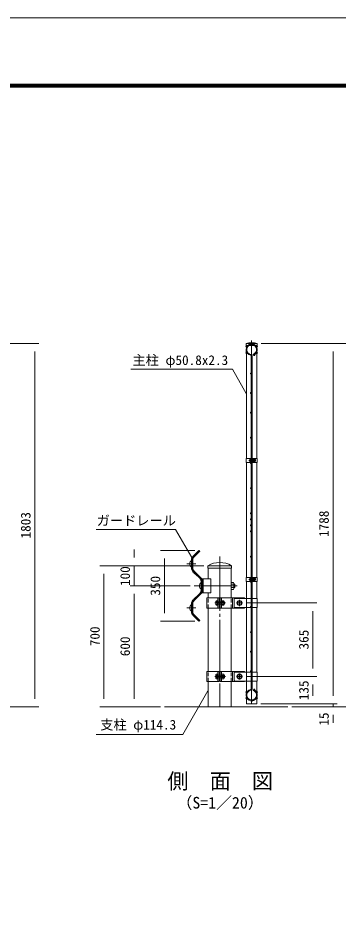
# Model space of a CAD drawing. Units: millimetres, scale not verified. Extents: x -6301 to 6299, y -4455 to 4455.
# Drawn here: x -1137 to 453, y 36 to 4455 of the extents above; entities that cross this region are included whole.
import ezdxf
from ezdxf.enums import TextEntityAlignment as Align

# ---------------------------------------------------------------- set-up
doc = ezdxf.new("R2010")
doc.units = ezdxf.units.MM
doc.header["$LTSCALE"] = 15
doc.linetypes.add('DASHED1', pattern=[1.8, 1.2, -0.6])
doc.linetypes.add('LONG_CHAIN', pattern=[21, 18, -1, 1, -1])
for name, color, linetype, lineweight in [('0-0_D-STR-TXT', 7, 'Continuous', 9), ('0-1_D-TTL', 7, 'Continuous', 9), ('0-2_D-TTL-TXT', 7, 'Continuous', 9), ('0-3_D-STR2', 7, 'Continuous', 9), ('0-4_D-STR-DIM', 7, 'Continuous', 9), ('0-5_0', 7, 'Continuous', 9), ('0-6_D-STR1', 1, 'Continuous', 9), ('0-7_D-BMK', 2, 'LONG_CHAIN', 9), ('0-8_D-STR3', 3, 'Continuous', 9), ('0-9_GR', 7, 'Continuous', 9), ('0-E_2', 7, 'Continuous', 9)]:
    doc.layers.add(name, color=color, linetype=linetype, lineweight=lineweight)
doc.styles.add('ＭＳ ゴシック', font='')
doc.styles.get('ＭＳ ゴシック').set_extended_font_data('MS Gothic')

msp = doc.modelspace()

# ---------------------------------------------------------------- linework, layer by layer
at = {"layer": '0-0_D-STR-TXT'}
for points in [[(-576.88, 2710.88), (-71.96, 2710.88), (-2.92, 2591.31)], [(-747.46, 1914.96), (-354.25, 1914.96), (-274.11, 1776.15)], [(-747.85, 898.78), (-318.39, 898.78), (-193.22, 1115.57)]]:
    msp.add_lwpolyline(points, dxfattribs=at)
at = {"layer": '0-1_D-TTL', "color": 2}
msp.add_lwpolyline([(-6300.73, 4455), (6299.27, 4455), (6299.27, -4455), (-6300.73, -4455)], close=True, dxfattribs=at)
at = {"layer": '0-1_D-TTL'}
for points in [[(-5895.73, 4125), (5894.27, 4125), (5894.27, -4125), (-5895.73, -4125)], [(-5891.98, 4121.25), (5890.52, 4121.25), (5890.52, -4121.25), (-5891.98, -4121.25)], [(-5888.23, 4117.5), (5886.77, 4117.5), (5886.77, -4117.5), (-5888.23, -4117.5)], [(-5884.48, 4113.75), (5883.02, 4113.75), (5883.02, -4113.75), (-5884.48, -4113.75)], [(-5880.73, 4110), (5879.27, 4110), (5879.27, -4110), (-5880.73, -4110)]]:
    msp.add_lwpolyline(points, close=True, dxfattribs=at)
at = {"layer": '0-3_D-STR2'}
for p, q in [((30.45, 2784.7), (31.48, 2781.25)), ((21.68, 1125.21), (21.68, 2776.94)), ((25.28, 1125.21), (25.28, 2776.94)), ((30.45, 1117.46), (31.48, 1120.91))]:
    msp.add_line(p, q, dxfattribs=at)
for centre in [(23.48, 2838.33), (-2.72, 2823.2), (-2.72, 2792.95), (49.67, 2823.2), (49.67, 2792.95), (36.79, 2780.92), (19.43, 2690.08), (19.43, 2593.08), (19.43, 2496.08), (19.43, 2371.08), (19.43, 2246.08), (19.43, 2121.08), (19.43, 1996.08), (19.43, 1966.08), (19.43, 1936.08), (19.43, 1906.08), (19.43, 1906.08), (19.43, 1781.08), (19.43, 1656.08), (19.43, 1531.08), (19.43, 1406.08), (19.43, 1309.08), (19.43, 1212.08), (-2.72, 1109.2), (36.79, 1121.24), (49.67, 1109.2), (-2.72, 1078.95), (23.48, 1063.83), (49.67, 1078.95)]:
    msp.add_circle(centre, 2.25, dxfattribs=at)
for centre, radius, start, end in [((23.48, 2808.08), 28, 286.60421, 260.16066), ((23.48, 2808.08), 24.4, 286.60421, 260.16066), ((18.08, 2776.94), 7.2, 0, 80.16066), ((18.08, 2776.94), 3.6, 0, 80.16066), ((23.48, 1094.08), 28, 99.83934, 73.39579), ((23.48, 1094.08), 24.4, 99.83934, 73.39579), ((18.08, 1125.21), 3.6, 279.83934, 0), ((18.08, 1125.21), 7.2, 279.83934, 0)]:
    msp.add_arc(centre, radius, start, end, dxfattribs=at)
at = {"layer": '0-4_D-STR-DIM'}
for p, q in [((-1472.85, 2839.08), (-1032.85, 2839.08)), ((70.07, 2839.08), (447.36, 2839.08)), ((70.08, 2839.08), (547.36, 2839.08)), ((-1052.85, 1076.08), (-1052.85, 2799.08)), ((427.36, 1091.08), (427.36, 2799.08)), ((-559.45, 1776.08), (-559.45, 1816.08)), ((-258.34, 1811.11), (-429.45, 1811.11)), ((-409.45, 1771.11), (-409.45, 1501.04)), ((-213.82, 1736.08), (-729.45, 1736.08)), ((-213.82, 1736.08), (-579.45, 1736.08)), ((-559.45, 1636.08), (-559.45, 1736.08)), ((-709.45, 1076.08), (-709.45, 1696.08)), ((-281.22, 1636.08), (-579.45, 1636.08)), ((-301.22, 1636.08), (-579.45, 1636.08)), ((-559.45, 1076.08), (-559.45, 1596.08)), ((-559.45, 1596.08), (-559.45, 1556.08)), ((-1.92, 1551.08), (347.36, 1551.08)), ((327.36, 1226.08), (327.36, 1511.08)), ((-258.34, 1461.04), (-429.45, 1461.04)), ((-1.92, 1186.08), (347.36, 1186.08)), ((-1.92, 1186.08), (347.36, 1186.08)), ((327.36, 1091.08), (327.36, 1146.08)), ((427.36, 1091.08), (427.36, 1131.08)), ((-1472.85, 1036.08), (-1032.85, 1036.08)), ((-429.45, 1036.08), (-729.45, 1036.08)), ((-429.45, 1036.08), (-579.45, 1036.08)), ((68.88, 1051.08), (347.36, 1051.08)), ((68.88, 1051.08), (447.36, 1051.08)), ((68.88, 1051.08), (447.36, 1051.08)), ((222.36, 1036.08), (447.36, 1036.08)), ((222.36, 1036.08), (547.36, 1036.08)), ((427.36, 1036.08), (427.36, 1051.08)), ((427.36, 996.08), (427.36, 956.08))]:
    msp.add_line(p, q, dxfattribs=at)
at = {"layer": '0-5_0'}
for p, q in [((-153.87, 1559.31), (-153.87, 1542.85)), ((-152.3, 1562.03), (-145.87, 1562.03)), ((-152.3, 1556.58), (-145.87, 1556.58)), ((-145.87, 1563.08), (-145.87, 1539.08)), ((-145.87, 1563.08), (-143.57, 1563.08)), ((-132.57, 1576.08), (-11.92, 1576.08)), ((-126.57, 1563.08), (-124.27, 1563.08)), ((-124.27, 1563.08), (-124.27, 1539.08)), ((-115.85, 1562.03), (-124.27, 1562.03)), ((-115.85, 1556.58), (-124.27, 1556.58)), ((-114.27, 1559.31), (-114.27, 1542.85)), ((-114.27, 1557.08), (-112.37, 1557.08)), ((-114.27, 1555.58), (-110.87, 1555.58)), ((-114.27, 1546.58), (-110.87, 1546.58)), ((-112.37, 1557.08), (-112.37, 1545.08)), ((-112.37, 1557.08), (-110.87, 1555.58)), ((-112.37, 1545.08), (-110.87, 1546.58)), ((-110.87, 1555.58), (-110.87, 1546.58)), ((-62.89, 1571.58), (-62.89, 1530.58)), ((50.59, 1573.58), (-60.89, 1573.58)), ((-36.92, 1562.03), (-46.42, 1556.58)), ((-46.42, 1556.58), (-46.42, 1545.57)), ((-36.92, 1562.03), (-27.42, 1556.58)), ((-27.42, 1556.58), (-27.42, 1545.57)), ((-11.92, 1576.08), (-11.92, 1573.58)), ((-2.89, 1573.58), (-2.89, 1528.58)), ((50.59, 1573.58), (50.59, 1528.58)), ((-152.3, 1545.57), (-145.87, 1545.57)), ((-152.3, 1540.13), (-145.87, 1540.13)), ((-145.87, 1539.08), (-143.57, 1539.08)), ((-132.57, 1526.08), (-11.92, 1526.08)), ((-126.57, 1539.08), (-124.27, 1539.08)), ((-115.85, 1545.57), (-124.27, 1545.57)), ((-115.85, 1540.13), (-124.27, 1540.13)), ((-114.27, 1545.08), (-112.37, 1545.08)), ((50.59, 1528.58), (-60.89, 1528.58)), ((-36.92, 1540.13), (-46.42, 1545.57)), ((-36.92, 1540.13), (-27.42, 1545.57)), ((-11.92, 1528.58), (-11.92, 1526.08)), ((-153.87, 1194.31), (-153.87, 1177.85)), ((-152.3, 1197.03), (-145.87, 1197.03)), ((-145.87, 1198.08), (-145.87, 1174.08)), ((-145.87, 1198.08), (-143.57, 1198.08)), ((-132.57, 1211.08), (-11.92, 1211.08)), ((-126.57, 1198.08), (-124.27, 1198.08)), ((-124.27, 1198.08), (-124.27, 1174.08)), ((-115.85, 1197.03), (-124.27, 1197.03)), ((-114.27, 1194.31), (-114.27, 1177.85)), ((-62.89, 1206.58), (-62.89, 1165.58)), ((50.59, 1208.58), (-60.89, 1208.58)), ((-36.92, 1197.03), (-46.42, 1191.58)), ((-36.92, 1197.03), (-27.42, 1191.58)), ((-11.92, 1211.08), (-11.92, 1208.58)), ((-2.89, 1208.58), (-2.89, 1163.58)), ((50.59, 1208.58), (50.59, 1163.58)), ((-152.3, 1191.58), (-145.87, 1191.58)), ((-152.3, 1180.57), (-145.87, 1180.57)), ((-152.3, 1175.13), (-145.87, 1175.13)), ((-145.87, 1174.08), (-143.57, 1174.08)), ((-132.57, 1161.08), (-11.92, 1161.08)), ((-126.57, 1174.08), (-124.27, 1174.08)), ((-115.85, 1191.58), (-124.27, 1191.58)), ((-115.85, 1180.57), (-124.27, 1180.57)), ((-115.85, 1175.13), (-124.27, 1175.13)), ((-114.27, 1192.08), (-112.37, 1192.08)), ((-114.27, 1190.58), (-110.87, 1190.58)), ((-114.27, 1181.58), (-110.87, 1181.58)), ((-114.27, 1180.08), (-112.37, 1180.08)), ((-112.37, 1192.08), (-112.37, 1180.08)), ((-112.37, 1192.08), (-110.87, 1190.58)), ((-112.37, 1180.08), (-110.87, 1181.58)), ((-110.87, 1190.58), (-110.87, 1181.58)), ((50.59, 1163.58), (-60.89, 1163.58)), ((-46.42, 1191.58), (-46.42, 1180.57)), ((-36.92, 1175.13), (-46.42, 1180.57)), ((-36.92, 1175.13), (-27.42, 1180.57)), ((-27.42, 1191.58), (-27.42, 1180.57)), ((-11.92, 1163.58), (-11.92, 1161.08)), ((-409.45, 1036.08), (202.36, 1036.08))]:
    msp.add_line(p, q, dxfattribs=at)
for centre, radius in [((-36.92, 1551.08), 12), ((-36.92, 1551.08), 9.5), ((-36.92, 1186.08), 12), ((-36.92, 1186.08), 9.5)]:
    msp.add_circle(centre, radius, dxfattribs=at)
for centre, radius, start, end in [((-150.73, 1559.31), 3.14, 120, 240), ((-143.45, 1551.08), 10.42, 148.12432, 211.87568), ((-117.42, 1559.31), 3.14, 300, 60), ((-124.7, 1551.08), 10.42, 328.12432, 31.87568), ((-60.89, 1571.58), 2, 90, 180), ((-150.73, 1542.85), 3.14, 120, 240), ((-117.42, 1542.85), 3.14, 300, 60), ((-60.89, 1530.58), 2, 180, 270), ((-150.73, 1194.31), 3.14, 120, 240), ((-117.42, 1194.31), 3.14, 300, 60), ((-60.89, 1206.58), 2, 90, 180), ((-143.45, 1186.08), 10.42, 148.12432, 211.87568), ((-150.73, 1177.85), 3.14, 120, 240), ((-124.7, 1186.08), 10.42, 328.12432, 31.87568), ((-117.42, 1177.85), 3.14, 300, 60), ((-60.89, 1165.58), 2, 180, 270)]:
    msp.add_arc(centre, radius, start, end, dxfattribs=at)
at = {"layer": '0-6_D-STR1'}
for p, q in [((50.08, 2839.08), (-3.12, 2839.08)), ((-3.12, 2839.08), (-3.12, 2828.08)), ((50.08, 2828.08), (-3.12, 2828.08)), ((50.08, 2828.08), (-3.12, 2828.08)), ((-1.92, 2828.08), (-1.92, 2825.31)), ((48.88, 2825.31), (48.88, 2828.08)), ((50.08, 2828.08), (50.08, 2839.08)), ((-1.92, 2790.85), (-1.92, 2268.33)), ((48.88, 2268.33), (48.88, 2790.85)), ((-1.92, 2248.33), (-1.92, 1678.33)), ((48.88, 1678.33), (48.88, 2248.33)), ((-1.92, 1658.33), (-1.92, 1573.58)), ((48.88, 1573.58), (48.88, 1658.33)), ((-1.92, 1528.58), (-1.92, 1208.58)), ((48.88, 1208.58), (48.88, 1528.58)), ((-1.92, 1163.58), (-1.92, 1111.31)), ((48.88, 1111.31), (48.88, 1163.58)), ((-1.92, 1076.85), (-1.92, 1051.08)), ((48.88, 1051.08), (48.88, 1076.85)), ((-1.92, 1051.08), (48.88, 1051.08))]:
    msp.add_line(p, q, dxfattribs=at)
msp.add_arc((23.48, 2722.65), 119.43, 77.13052, 102.86948, dxfattribs=at)
at = {"layer": '0-7_D-BMK'}
for p, q in [((23.48, 2854.08), (23.48, 1051.08)), ((9.06, 2258.33), (44.8, 2258.33)), ((-135.07, 1782.09), (-135.07, 1036.08)), ((-298.07, 1745.71), (-253.86, 1745.71)), ((-261.22, 1636.08), (-48.11, 1636.08)), ((9.06, 1668.33), (44.8, 1668.33)), ((-158.87, 1551.08), (-105.87, 1551.08)), ((-51.92, 1551.08), (-21.92, 1551.08)), ((-36.92, 1566.08), (-36.92, 1536.08)), ((-298.07, 1526.44), (-253.86, 1526.44)), ((-36.92, 1201.08), (-36.92, 1171.08)), ((-158.87, 1186.08), (-105.87, 1186.08)), ((-51.92, 1186.08), (-21.92, 1186.08))]:
    msp.add_line(p, q, dxfattribs=at)
at = {"layer": '0-8_D-STR3'}
for p, q in [((-4.22, 2268.33), (21.68, 2268.33)), ((-4.22, 2268.33), (-4.22, 2248.33)), ((14.58, 2264.83), (14.58, 2251.83)), ((19.38, 2248.33), (19.38, 2268.33)), ((19.38, 2266.33), (19.38, 2250.33)), ((21.68, 2248.33), (21.68, 2268.33)), ((21.68, 2262.33), (25.28, 2262.33)), ((21.68, 2261.65), (25.28, 2261.65)), ((21.68, 2255), (25.28, 2255)), ((21.68, 2254.33), (25.28, 2254.33)), ((25.28, 2248.33), (25.28, 2268.33)), ((25.28, 2268.33), (51.18, 2268.33)), ((27.58, 2248.33), (27.58, 2268.33)), ((27.58, 2262.83), (27.96, 2265.99)), ((27.58, 2262.83), (27.58, 2253.83)), ((27.58, 2253.83), (27.96, 2250.67)), ((29.73, 2266.08), (28.06, 2266.08)), ((29.77, 2258.33), (29.77, 2266.05)), ((36.57, 2262.08), (29.77, 2262.08)), ((29.77, 2258.33), (29.77, 2250.6)), ((36.57, 2254.57), (29.77, 2254.57)), ((29.87, 2265.83), (29.83, 2266)), ((36.57, 2265.83), (29.87, 2265.83)), ((39.08, 2263.33), (39.08, 2253.33)), ((39.08, 2262.33), (42.38, 2262.33)), ((39.08, 2261.65), (42.7, 2261.65)), ((39.08, 2255), (42.7, 2255)), ((39.08, 2254.33), (42.38, 2254.33)), ((42.38, 2262.33), (42.38, 2254.33)), ((51.18, 2268.33), (51.18, 2248.33)), ((-4.22, 2248.33), (21.68, 2248.33)), ((25.28, 2248.33), (51.18, 2248.33)), ((29.71, 2250.58), (28.06, 2250.58)), ((36.57, 2250.82), (29.87, 2250.82)), ((-4.22, 1678.33), (21.68, 1678.33)), ((-4.22, 1678.33), (-4.22, 1658.33)), ((-4.22, 1658.33), (21.68, 1658.33)), ((14.58, 1674.83), (14.58, 1661.83)), ((19.38, 1658.33), (19.38, 1678.33)), ((19.38, 1676.33), (19.38, 1660.33)), ((21.68, 1658.33), (21.68, 1678.33)), ((21.68, 1672.33), (25.28, 1672.33)), ((21.68, 1671.65), (25.28, 1671.65)), ((21.68, 1665), (25.28, 1665)), ((21.68, 1664.33), (25.28, 1664.33)), ((25.28, 1658.33), (25.28, 1678.33)), ((25.28, 1678.33), (51.18, 1678.33)), ((25.28, 1658.33), (51.18, 1658.33)), ((27.58, 1658.33), (27.58, 1678.33)), ((27.58, 1672.83), (27.96, 1675.99)), ((27.58, 1672.83), (27.58, 1663.83)), ((27.58, 1663.83), (27.96, 1660.67)), ((29.73, 1676.08), (28.06, 1676.08)), ((29.71, 1660.58), (28.06, 1660.58)), ((29.77, 1668.33), (29.77, 1676.05)), ((36.57, 1672.08), (29.77, 1672.08)), ((29.77, 1668.33), (29.77, 1660.6)), ((36.57, 1664.57), (29.77, 1664.57)), ((29.87, 1675.83), (29.83, 1676)), ((36.57, 1675.83), (29.87, 1675.83)), ((36.57, 1660.82), (29.87, 1660.82)), ((39.08, 1673.33), (39.08, 1663.33)), ((39.08, 1672.33), (42.38, 1672.33)), ((39.08, 1671.65), (42.7, 1671.65)), ((39.08, 1665), (42.7, 1665)), ((39.08, 1664.33), (42.38, 1664.33)), ((42.38, 1672.33), (42.38, 1664.33)), ((51.18, 1678.33), (51.18, 1658.33))]:
    msp.add_line(p, q, dxfattribs=at)
at = {"layer": '0-8_D-STR3', "color": 4, "linetype": 'DASHED1'}
for p, q in [((-192.22, 1526.08), (-192.22, 1576.08)), ((-77.92, 1526.08), (-77.92, 1576.08)), ((-192.22, 1161.08), (-192.22, 1211.08)), ((-77.92, 1161.08), (-77.92, 1211.08))]:
    msp.add_line(p, q, dxfattribs=at)
at = {"layer": '0-8_D-STR3'}
for centre, radius, start, end in [((28.06, 2265.98), 0.1, 90, 173), ((29.73, 2265.98), 0.1, 15, 90), ((24.89, 2263.96), 5.32, 339.37322, 22.7756), ((24.89, 2252.7), 5.32, 337.2244, 20.62678), ((9.02, 2258.33), 21.19, 0, 10.20031), ((9.02, 2258.33), 21.19, 349.79969, 0), ((35.55, 2263.96), 2.13, 298.45309, 61.54691), ((30.81, 2258.33), 6.87, 0, 33.09348), ((30.81, 2258.33), 6.87, 326.90652, 0), ((35.55, 2252.7), 2.13, 298.45309, 61.54691), ((32.3, 2259.07), 8, 32.13463, 57.68315), ((34.88, 2258.33), 8.5, 331.92751, 28.07249), ((28.06, 2250.68), 0.1, 187, 270), ((29.71, 2250.68), 0.1, 270, 337.2244), ((32.3, 2257.58), 8, 302.31685, 327.86537), ((28.06, 1675.98), 0.1, 90, 173), ((28.06, 1660.68), 0.1, 187, 270), ((29.71, 1660.68), 0.1, 270, 337.2244), ((29.73, 1675.98), 0.1, 15, 90), ((24.89, 1673.96), 5.32, 339.37322, 22.7756), ((24.89, 1662.7), 5.32, 337.2244, 20.62678), ((9.02, 1668.33), 21.19, 0, 10.20031), ((9.02, 1668.33), 21.19, 349.79969, 0), ((35.55, 1673.96), 2.13, 298.45309, 61.54691), ((30.81, 1668.33), 6.87, 0, 33.09348), ((30.81, 1668.33), 6.87, 326.90652, 0), ((35.55, 1662.7), 2.13, 298.45309, 61.54691), ((32.3, 1669.07), 8, 32.13463, 57.68315), ((32.3, 1667.58), 8, 302.31685, 327.86537), ((34.88, 1668.33), 8.5, 331.92751, 28.07249)]:
    msp.add_arc(centre, radius, start, end, dxfattribs=at)
for centre, start_param, end_param in [((19.38, 2264.83), 1.5707963, 3.1415927), ((19.38, 2251.83), 3.1415927, 4.712389), ((19.38, 1674.83), 1.5707963, 3.1415927), ((19.38, 1661.83), 3.1415927, 4.712389)]:
    msp.add_ellipse(centre, major_axis=(4.8, 0), ratio=0.3125, start_param=start_param, end_param=end_param, dxfattribs=at)
at = {"layer": '0-9_GR'}
for p, q in [((-267.53, 1782.6), (-238.34, 1811.11)), ((-265.3, 1780.31), (-236.11, 1808.82)), ((-264.33, 1782.6), (-235.14, 1811.11)), ((-262.1, 1780.31), (-232.91, 1808.82)), ((-236.11, 1808.82), (-238.34, 1811.11)), ((-232.9, 1808.82), (-235.14, 1811.11)), ((-275.07, 1726.71), (-275.07, 1764.71)), ((-271.87, 1726.71), (-271.87, 1764.71)), ((-271.87, 1726.71), (-271.87, 1764.71)), ((-268.67, 1726.71), (-268.67, 1764.71)), ((-193.82, 1736.08), (-76.32, 1736.08)), ((-193.82, 1736.08), (-193.82, 1723.08)), ((-76.32, 1736.08), (-76.32, 1723.08)), ((-262.67, 1701.45), (-238.73, 1679.02)), ((-260.48, 1703.78), (-236.54, 1681.36)), ((-259.46, 1701.45), (-235.53, 1679.02)), ((-257.28, 1703.78), (-233.34, 1681.36)), ((-193.82, 1723.08), (-76.32, 1723.08)), ((-192.22, 1723.08), (-192.22, 1671.08)), ((-77.92, 1723.08), (-77.92, 1576.08)), ((-227.37, 1636.08), (-227.37, 1656.08)), ((-227.37, 1636.08), (-227.37, 1616.08)), ((-224.18, 1636.08), (-224.18, 1656.08)), ((-224.18, 1636.08), (-224.18, 1656.08)), ((-224.18, 1636.08), (-224.18, 1616.08)), ((-224.18, 1636.08), (-224.18, 1616.08)), ((-220.97, 1671.08), (-220.97, 1601.08)), ((-220.97, 1671.08), (-178.47, 1671.08)), ((-220.97, 1636.08), (-220.97, 1656.08)), ((-220.97, 1636.08), (-220.97, 1616.08)), ((-216.48, 1671.08), (-216.48, 1601.08)), ((-178.47, 1671.08), (-178.47, 1601.08)), ((-67.42, 1653.37), (-77.93, 1653.37)), ((-59.92, 1644.71), (-77.93, 1644.71)), ((-64.9, 1649.05), (-67.4, 1653.38)), ((-64.92, 1649.05), (-64.92, 1623.11)), ((-262.68, 1570.71), (-238.74, 1593.13)), ((-260.49, 1568.37), (-236.55, 1590.8)), ((-259.47, 1570.7), (-235.53, 1593.13)), ((-257.29, 1568.37), (-233.35, 1590.8)), ((-220.97, 1601.08), (-178.47, 1601.08)), ((-192.22, 1601.08), (-192.22, 1576.08)), ((-59.92, 1627.44), (-77.93, 1627.44)), ((-67.42, 1618.78), (-77.93, 1618.78)), ((-64.91, 1623.11), (-67.41, 1618.77)), ((-198.22, 1576.08), (-198.22, 1526.08)), ((-198.22, 1576.08), (-137.57, 1576.08)), ((-143.57, 1576.08), (-143.57, 1526.08)), ((-137.57, 1576.08), (-137.57, 1526.08)), ((-132.57, 1576.08), (-132.57, 1526.08)), ((-126.57, 1576.08), (-126.57, 1526.08)), ((-71.92, 1576.08), (-71.92, 1526.08)), ((-275.07, 1545.44), (-275.07, 1507.43)), ((-271.87, 1545.44), (-271.87, 1507.43)), ((-271.87, 1545.44), (-271.87, 1507.43)), ((-268.67, 1545.44), (-268.67, 1507.43)), ((-198.22, 1526.08), (-137.57, 1526.08)), ((-192.22, 1526.08), (-192.22, 1211.08)), ((-77.92, 1526.08), (-77.92, 1211.08)), ((-267.53, 1489.55), (-238.34, 1461.04)), ((-265.29, 1491.84), (-236.1, 1463.33)), ((-264.33, 1489.55), (-235.14, 1461.03)), ((-262.09, 1491.84), (-232.9, 1463.33)), ((-236.09, 1463.34), (-238.33, 1461.05)), ((-232.89, 1463.35), (-235.12, 1461.06)), ((-198.22, 1211.08), (-198.22, 1161.08)), ((-198.22, 1211.08), (-137.57, 1211.08)), ((-143.57, 1211.08), (-143.57, 1161.08)), ((-137.57, 1211.08), (-137.57, 1161.08)), ((-132.57, 1211.08), (-132.57, 1161.08)), ((-126.57, 1211.08), (-126.57, 1161.08)), ((-71.92, 1211.08), (-71.92, 1161.08)), ((-198.22, 1161.08), (-137.57, 1161.08)), ((-192.22, 1161.08), (-192.22, 1036.08)), ((-77.92, 1161.08), (-77.92, 1036.08))]:
    msp.add_line(p, q, dxfattribs=at)
at = {"layer": '0-9_GR', "color": 4, "linetype": 'DASHED1'}
for p, q in [((-143.57, 1557.08), (-126.57, 1557.08)), ((-143.57, 1545.08), (-126.57, 1545.08)), ((-143.57, 1192.08), (-126.57, 1192.08)), ((-143.57, 1180.08), (-126.57, 1180.08))]:
    msp.add_line(p, q, dxfattribs=at)
at = {"layer": '0-9_GR'}
for centre, radius, start, end in [((-250.07, 1764.71), 25, 134.32212, 180.00002), ((-246.87, 1764.71), 25, 134.32212, 180.00002), ((-250.07, 1764.71), 21.8, 134.32212, 180.00002), ((-246.87, 1764.71), 21.8, 134.32212, 180.00002), ((-262.06, 1745.71), 21.02, 128.26718, 231.7328), ((-243.08, 1726.71), 32, 179.99996, 232.46942), ((-243.08, 1726.71), 28.8, 179.99996, 232.46942), ((-239.87, 1726.71), 32, 179.99996, 232.46942), ((-239.87, 1726.71), 28.8, 179.99996, 232.46942), ((-256.17, 1656.08), 32, 0, 52.46964), ((-252.97, 1656.08), 32, 0, 52.46964), ((-256.17, 1656.08), 28.8, 0, 52.46964), ((-252.97, 1656.08), 28.8, 0, 52.46964), ((-214.36, 1636.08), 21.02, 128.26718, 231.7328), ((-69.93, 1649.05), 5, 299.99843, 0.00004), ((-81.1, 1636.08), 16.18, 327.72242, 32.2776), ((-256.17, 1616.08), 28.8, 307.53036, 0), ((-256.17, 1616.08), 32, 307.53036, 0), ((-252.97, 1616.08), 28.8, 307.53036, 0), ((-252.97, 1616.08), 32, 307.53036, 0), ((-69.93, 1623.11), 5, 359.99998, 60.00163), ((-243.08, 1545.44), 32, 127.53056, 180.00002), ((-243.08, 1545.44), 28.8, 127.53056, 180.00002), ((-239.87, 1545.44), 32, 127.53056, 180.00002), ((-239.87, 1545.44), 28.8, 127.53056, 180.00002), ((-262.06, 1526.43), 21.02, 128.26718, 231.7328), ((-250.07, 1507.43), 25, 179.99996, 225.67786), ((-250.07, 1507.43), 21.8, 179.99996, 225.67786), ((-246.87, 1507.43), 25, 179.99996, 225.67786), ((-246.87, 1507.43), 21.8, 179.99996, 225.67786)]:
    msp.add_arc(centre, radius, start, end, dxfattribs=at)
at = {"layer": '0-E_2'}
msp.add_line((-59.92, 1644.71), (-59.92, 1627.44), dxfattribs=at)
msp.add_arc((-135.07, 1636.22), 115.86, 59.53097, 120.46903, dxfattribs=at)

# ---------------------------------------------------------------- texts
at = {"layer": '0-0_D-STR-TXT', "style": 'ＭＳ ゴシック'}
for s, p in [('主柱 φ50.8x2.3', (-568.08, 2717.63)), ('ガードレール', (-745.78, 1921.71)), ('支柱 φ114.3', (-728.09, 908.58))]:
    msp.add_text(s, height=48.06, dxfattribs=at).set_placement(p, align=Align.BOTTOM_LEFT)
at = {"layer": '0-2_D-TTL-TXT', "style": 'ＭＳ ゴシック'}
for s, height, p in [('側\u3000面\u3000図', 76.98, (-394.97, 605.6)), ('（S=1／20）', 57.73, (-349.49, 513.63))]:
    msp.add_text(s, height=height, dxfattribs=at).set_placement(p, align=Align.BOTTOM_LEFT)
at = {"layer": '0-4_D-STR-DIM', "style": 'ＭＳ ゴシック'}
for s, p in [('1803', (-1059.59, 1871.33)), ('1788', (420.61, 1878.55)), ('100', (-566.2, 1635.43)), ('350', (-416.2, 1587.2)), ('700', (-716.2, 1336.58)), ('365', (320.61, 1320.35)), ('600', (-566.2, 1286.83)), ('135', (320.61, 1068.58)), ('15', (420.61, 942.33))]:
    msp.add_text(s, height=48.06, rotation=90, dxfattribs=at).set_placement(p, align=Align.BOTTOM_LEFT)

doc.saveas('drawing.dxf')
